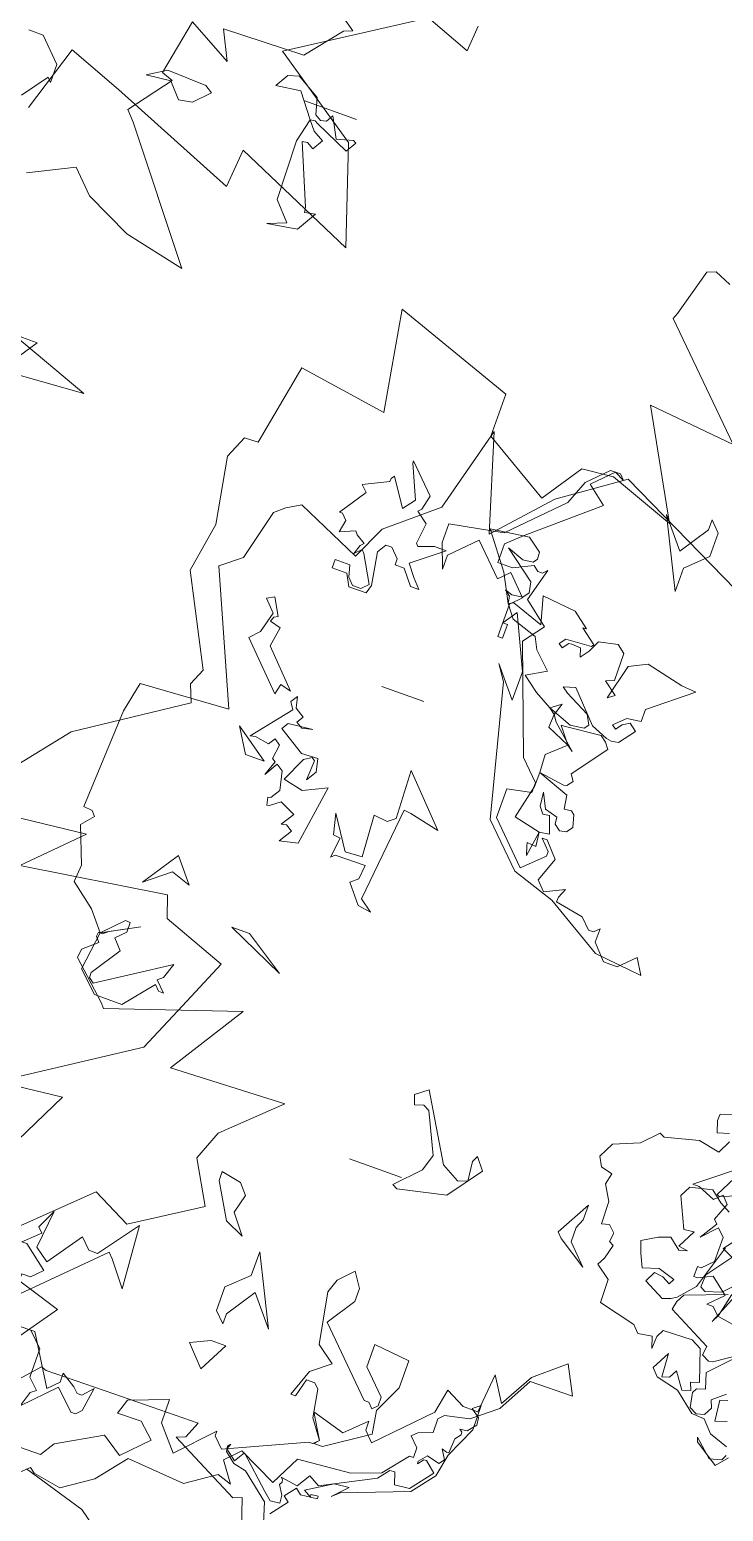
# Model space of a CAD drawing. Header units: metres. Extents: x -71 to 881, y -503 to 661.
# Drawn here: x 141.42 to 144.22, y 138.88 to 144.87 of the extents above; entities that cross this region are included whole.
import ezdxf

# ---------------------------------------------------------------- set-up
doc = ezdxf.new("R2010")
doc.units = ezdxf.units.M
doc.layers.add('ARBRE', color=100, linetype='Continuous', lineweight=13, true_color=0x00ff3f)

# ---------------------------------------------------------------- blocks, each defined once
blk = doc.blocks.new('WMF2', base_point=(0, 0.01))
at = {"color": 251, "lineweight": 0, "true_color": 0x636466}
for points in [[(154.26, -173.69), (175.85, -184.22), (183.13, -179.1), (188.97, -172.64), (192.5, -184.13), (195.26, -173.72), (200.97, -168.92), (202.85, -164.87), (210.8, -168.41), (212.43, -167.44), (213.62, -166.42), (215.13, -160.27), (217.5, -158.38), (210.72, -142.97), (221.5, -142.28), (222.26, -138.6), (222.84, -126.51), (221.75, -126.41), (221.24, -125.83), (222.46, -124.38), (220.76, -119.93), (220.93, -117.85), (217.92, -115.52), (216.01, -113.25), (211.75, -115.52), (215.09, -113.71), (215.69, -113.21), (216.23, -113.25), (216.29, -112.71), (215.78, -112.1), (217.44, -110.7), (217.53, -109.6), (213.13, -105.6), (212.64, -105.02), (197.13, -110.25), (202.88, -101.16), (188.84, -101.73), (195.03, -95.86), (196.4, -92.3), (193.55, -87.25), (201.48, -82.18), (206.17, -84.52), (217.5, -73.62), (205.76, -70.03), (212.07, -61.12)], [(202.84, -51.25), (195.1, -48.95), (190.12, -45.33)], [(52.22, -53.02), (31.88, -54.47), (45.91, -59.56)], [(49.36, -83.76), (46.84, -91.88), (40.14, -89.34), (24.4, -82.93), (24.01, -87.6), (8.81, -80.93), (12.69, -92.64), (23.58, -100.08), (8.83, -109.56), (3.27, -107.44), (3.01, -110.61)], [(172.36, -209.7), (174.37, -210.56), (175.39, -210.16), (176.98, -204.42), (177.29, -203.7), (165.65, -192.21), (176.34, -193.26), (169.52, -180.97), (177.55, -183.87), (181.35, -183.49), (184.59, -178.67), (192.69, -183.49), (192.69, -188.7), (207.51, -193.95), (205.44, -181.84), (216.23, -183.49), (218.11, -173.58), (219.76, -173.52), (220.92, -170.8), (219.49, -162.84), (220.49, -156.77), (215.08, -146.26), (215.94, -144.26), (215.12, -142.21), (227.2, -134.24), (237.13, -121.84), (221.43, -123.58), (227.53, -117.47), (210.08, -120.09), (209.21, -117.47), (201.41, -114.58), (204.04, -108.47), (206.64, -102.36), (221.47, -92.77), (213.62, -93.64), (218.84, -83.17)], [(209.88, -57.88), (205.22, -63.07), (204.55, -62.86), (196.2, -62.98), (185.71, -63.11), (186.56, -61.11), (187.58, -60.7), (178.92, -56.25), (177.9, -56.66), (174.32, -45.95)], [(46.99, -76.49), (41.75, -79.1), (39.13, -76.49), (33.51, -73.76), (26.05, -72.12), (37.25, -86.3), (38.33, -87.51), (34.61, -92.45), (35.99, -92.94), (34.69, -99.75), (29.28, -96.73), (30.97, -100.19), (21.09, -100.49), (17.67, -104.7), (16.66, -105.12), (18.28, -106.23)], [(209.67, -66.67), (207.37, -66.7), (203.77, -60.91), (202.56, -62.13), (202.58, -63.23), (200.85, -62.15), (200.24, -61.55), (199.64, -61.56), (198.56, -62.79), (199.01, -59.87), (199.61, -59.26), (200.21, -59.24), (202.55, -61.52), (206.05, -57.94), (205.47, -59.78), (204.85, -60.28), (206.1, -61.48), (206.14, -65.01), (207.85, -66.7), (209.07, -66.69)], [(207.7, -53.3), (201.85, -53.37), (200.78, -55.09), (195.57, -58.07), (193.11, -56.39), (190.24, -59.36), (192.08, -61.04), (195, -61.01), (194.41, -62.83), (189.81, -64.59), (189.77, -61.68), (187.3, -58.79), (183.33, -62.96), (183.33, -62.37), (182.1, -61.15), (172.77, -65.4), (172.29, -65.4), (171.68, -66.02), (173.43, -68.94), (169.39, -67.77), (166.98, -70.11), (166.96, -69.01), (165.85, -67.81), (160.08, -73.71), (159.5, -76.65), (157.18, -75.46), (155.35, -75.48), (154.92, -80.22), (153.06, -77.33), (150.8, -81.38), (147.91, -83.85), (147.29, -84.34), (145.55, -80.94), (150.8, -80.88), (153.05, -76.72), (155.95, -74.38), (158.86, -73.73), (159.47, -73.11), (159.44, -71.4), (161.14, -70.78), (161.73, -70.16), (160.64, -69.08), (160.62, -67.87), (161.11, -67.86), (163.5, -64.91), (166.9, -63.65), (173.36, -63.08), (175.14, -59.53), (179.8, -61.8), (181.48, -60.07), (179.75, -57.65), (181.46, -58.23), (184.95, -55.88), (192.02, -56.41), (194.9, -52.85), (198.42, -50.48), (201.82, -51.06), (202.43, -51.55), (203.66, -50.42)], [(40.86, -56.38), (43.16, -58.19), (49.01, -56.98), (47.19, -57.59), (47.19, -59.3), (49.01, -61.74), (53.04, -58.82), (53.65, -58.19), (53.04, -60.53), (50.1, -63.43), (48.41, -62.83), (46.7, -58.82), (40.86, -58.19), (39.03, -58.19), (42.55, -52.98), (43.78, -54.06), (40.86, -56.38), (40.86, -56.38)], [(156.89, -69.51), (157.43, -66.75), (159.56, -64.03), (167.3, -61.05), (168.14, -60.32), (166.54, -62.02), (168.32, -61.8), (171.36, -59.94), (170.42, -59.42), (170.47, -59.72), (169.59, -59.84), (169.56, -59.52), (171.59, -59.29), (172.31, -59.83), (173.34, -58.5), (172.64, -57.96), (174.22, -55.94)], [(174.29, -53.87), (175.3, -57.08), (178.61, -59.71), (180.18, -60.09), (181.49, -61.11), (181.56, -61.74), (181.3, -62.07), (181.53, -61.43), (180.22, -60.39), (179.42, -61.68), (175.68, -58.22), (174.72, -57.4), (173.53, -57.53), (173.65, -58.47), (174.34, -59.58), (174.13, -59.93), (174.18, -60.23), (174.45, -60.45), (172.34, -60.13), (171.33, -61.75), (169.98, -60.98), (163.78, -64.16), (162.73, -65.48), (162.11, -65.55), (161.63, -64.1), (159.84, -64.31), (157.76, -66.95), (159.09, -68.05), (159.4, -68.02), (159.94, -67.33), (159.98, -67.64), (159.15, -68.6), (157.6, -68.22), (157.12, -68.85), (157.81, -69.96), (157.22, -69.78), (156.92, -69.81), (156.81, -71.58), (156.27, -72.27), (156.3, -72.59), (156.65, -72.85), (155.79, -72.95), (154.94, -73.93), (155.05, -74.81), (156.1, -75.62), (155.22, -76.3), (155.18, -73.27), (156.89, -69.51), (156.89, -69.51)], [(171.68, -66.02), (173.31, -68.24), (173.88, -71.59), (174.47, -72.18), (175.5, -72.18), (176.09, -69.97), (176.66, -69.97), (175.5, -73.22), (173.31, -74.97), (175.5, -76.59), (176.66, -82.74), (176.09, -84.36), (174.47, -86.09), (173.31, -84.36), (173.31, -82.74), (175.5, -79.36), (168.32, -72.18), (167.74, -72.18), (167.15, -71.59), (166.58, -72.18), (166.58, -73.22), (169.36, -76), (169.36, -78.78), (164.96, -78.33), (164.96, -74.97), (166.58, -71.59), (166.11, -68.82), (171.09, -65.45), (172.15, -65.45), (171.68, -66.02), (171.68, -66.02)], [(187.57, -69.19), (189.89, -71.62), (187.57, -72.72), (185.74, -72.72), (187.57, -69.19), (187.57, -69.19)], [(211.1, -72.56), (210.01, -72.56), (208.8, -73.77), (211.73, -76.09), (212.35, -76.09), (210.51, -77.8), (211.1, -78.4), (210.01, -80.71), (210.51, -76.09), (208.8, -74.88), (205.88, -79.01), (204.66, -77.8), (203.56, -77.8), (200.04, -82.55), (199.42, -74.88), (201.73, -77.8), (202.34, -78.4), (210.51, -70.25), (210.01, -68.43), (211.1, -69.64), (211.1, -72.56), (211.1, -72.56)], [(184.65, -79.77), (186.95, -76.25), (186.95, -75.04), (188.18, -76.25), (188.18, -79.17), (185.74, -81.48), (185.74, -84.42), (181.72, -76.25), (184.65, -79.77), (184.65, -79.77)], [(139.1, -118.34), (140.49, -117.9), (140.5, -117.08), (140.06, -115.71), (138.68, -116.15)], [(138.33, -115.23), (139.13, -113.66), (141.69, -114.16), (145.74, -113.14), (146.33, -113.43), (148.12, -111.55), (151.13, -110.32), (152.08, -108.49), (151.44, -107.36), (150.04, -107.03), (150.34, -105.65), (149.29, -103.85), (149.18, -101.08), (148.29, -101.35), (147.47, -100.54), (147.61, -99.46), (147.03, -99.16), (147.51, -97.44), (147.99, -96.52), (146.26, -95.22), (146.17, -92.39), (141.64, -91.28), (140.84, -90.46), (139.13, -90.72), (138.69, -89.34), (138.63, -90.88), (138.17, -91.79), (134.57, -91.91), (133.35, -91.28), (132.09, -87.5), (133.07, -87.18), (132.73, -86.26), (133.71, -85.95), (135.09, -87.89), (135.6, -86.91), (136.47, -86.63), (136.66, -89.45), (137.77, -87.31), (136.97, -86.47), (134.21, -85.79), (131.7, -83.77), (130.11, -83.69), (128.85, -82.3), (126.54, -81.5)], [(126.24, -80.52), (126.57, -79.87), (128, -79.47), (130.14, -81.38), (129.97, -80.9), (127.04, -78.97), (125.91, -80.36)], [(127.49, -84.3), (128.86, -83.86), (129.13, -86.37), (128.24, -86.66)], [(128.66, -87.28), (130.11, -86.07), (129.76, -85.15), (130.27, -84.17), (131.22, -83.92), (132.14, -84.39), (132.47, -86.12), (132.16, -86.71), (131.17, -87.01), (131.77, -88.88), (128.43, -92.34), (131.45, -90.3), (131.93, -90.21), (132.84, -90.68), (132.69, -91.75), (138.01, -94.49), (137.8, -95.54), (137.29, -96.51), (132.41, -98.35)], [(132.02, -98.48), (132.65, -95.66), (133.11, -94.75), (131.35, -98.96)], [(130.7, -101), (133.23, -98.36), (135.1, -97.76), (135.74, -98.1), (135.68, -99.63), (133.33, -102.77)], [(134.56, -103.4), (136.24, -97.94), (137.95, -96.02), (138.58, -95.62), (139.55, -95.29), (142.04, -96.56), (141.41, -97.82), (140.33, -97.67), (139.33, -97.16), (139.01, -97.82), (141.07, -98.46), (142.94, -97.86), (143.7, -99.41), (144.2, -100.81), (142.43, -101.88), (141.01, -102.38), (139.61, -101.25), (138.63, -101.56), (139.77, -101.73), (138.66, -103.88), (139.89, -103.76), (141.57, -107.36), (140.9, -108.66), (138.27, -109.27), (136.88, -108.14), (135.58, -107.47)], [(133.89, -110.13), (137.3, -108.77), (137.63, -108.93), (136.36, -111.4)], [(18.5, -90.74), (17.84, -93.61), (20.02, -96.45), (22.98, -96.02), (22.05, -97.63), (20.72, -98), (17.93, -96.37), (17.41, -94.37), (16.65, -93.94), (15.97, -94.11), (15.49, -94.96), (14.21, -92.52), (12.21, -93.06), (11.86, -92.86), (12.6, -91.6), (16.89, -93.51), (17.23, -93.72), (17.84, -93.61), (16.91, -92.52), (15.64, -91.79), (16.37, -90.52), (17.22, -91.02), (17.83, -90.91), (14.87, -83.79), (14.78, -83.17), (13.49, -83.45), (14.87, -81.07), (17.86, -80.56), (18.47, -80.47), (16.28, -81.33), (18.28, -83.52), (18.5, -90.74), (18.5, -90.74)], [(52.41, -92.34), (50.63, -92.34), (47.94, -89.66), (47.94, -87.42), (48.41, -87.89), (50.63, -84.84)], [(193.06, -90.68), (193.06, -91.77), (190.63, -91.29), (189.54, -90.08), (190.15, -87.76), (188.32, -85.45), (190.63, -86.53), (193.06, -90.68), (193.06, -90.68)], [(30.71, -93.26), (29.79, -92.67), (31.51, -90.88), (33.12, -90.61), (34.74, -92.37), (37.69, -92.07), (35.5, -93.43), (30.71, -93.26), (30.71, -93.26)], [(132.71, -95.54), (133.58, -96.42), (134.37, -96.42), (132.71, -98.1), (134.81, -99.76), (136.47, -98.97), (136.93, -98.97), (136.93, -100.2), (136.47, -100.2), (135.25, -101.44), (135.25, -104.42), (136.12, -105.31), (137.8, -103.54), (136.47, -105.66), (136.93, -106.1), (136.12, -108.22), (136.93, -109.09), (137.8, -108.22), (139.92, -109.09), (140.71, -109.09), (134.81, -113.75)], [(132.27, -106.54), (134.81, -103.19), (131.92, -101.88)], [(123.89, -94.11), (132.71, -95.54), (132.71, -95.54)], [(12.72, -95.5), (19.16, -95.5), (12.72, -95.5), (12.72, -95.5)], [(151.83, -99.7), (151.83, -97.88), (149.53, -95.56), (153.05, -97.88), (153.66, -98.49), (151.35, -102.62), (151.35, -100.8), (151.83, -99.7), (151.83, -99.7)], [(173.74, -97.12), (171.08, -99.94), (170.47, -101.94), (172.73, -106.71), (173.49, -107.11), (174.53, -106.76), (174.92, -107.91), (173.5, -109.02), (168.96, -101.3), (166.77, -100.11), (165.62, -100.49), (165.9, -102.84), (165.52, -103.6), (164.39, -102.19), (167.39, -98.11), (173.12, -96.81), (173.74, -97.12), (173.74, -97.12)], [(173.09, -98.24), (179.55, -98.24), (173.09, -98.24), (173.09, -98.24)], [(216.62, -108.51), (216.01, -113.25), (213.7, -115.58), (213.1, -115.58), (213.1, -114.35), (214.19, -113.25), (213.1, -112.03), (215.41, -108.51), (215.41, -107.9), (214.8, -107.41), (206.64, -112.66), (207.25, -110.82), (207.86, -110.33), (206.64, -109.11), (207.25, -109.11), (207.86, -109.72), (210.77, -106.2), (214.19, -106.2), (216.62, -108.51), (216.62, -108.51)], [(194.63, -115.87), (201.7, -119.08), (199.51, -119.1), (194.63, -115.87), (194.63, -115.87)], [(208.1, -122), (210.46, -122.83), (213.34, -120.5), (210.43, -124.86), (208.1, -122), (208.1, -122)], [(190.5, -128.76), (189.64, -129.45), (189.46, -131.17), (193.19, -131.13), (193.65, -130.73), (193.32, -133.22), (194.17, -133.3), (194.78, -135.8), (192.24, -131.89), (190.15, -132.02), (190.49, -137.07), (188.78, -136.9), (187.93, -137.58), (188.18, -143.5), (182.86, -137.92), (186.5, -138.74), (187.36, -138.82), (188.57, -127.35), (187.03, -126.24), (188.66, -126.48), (190.5, -128.76), (190.5, -128.76)], [(167.53, -134.78), (172.77, -136.49), (177.52, -141.23), (181.55, -156.93), (182.76, -158.76), (179.84, -155.24), (179.84, -158.76), (182.76, -165.09), (183.97, -163.4), (183.36, -163.4), (183.36, -161.69), (183.97, -161.69), (183.97, -165.71), (182.76, -166.93), (185.07, -169.24), (186.28, -168.03), (189.83, -171.55), (192.73, -168.64), (192.73, -166.93), (193.83, -169.85), (193.83, -172.16), (187.38, -173.37), (181.55, -179.23), (180.45, -182.15), (178.13, -184.47), (176.91, -184.47), (176.31, -183.86), (177.52, -184.47), (179.84, -182.15), (177.52, -180.32), (185.07, -173.85), (186.89, -172.16), (186.89, -169.85), (185.07, -169.85), (182.76, -170.95), (182.15, -170.45), (181.55, -170.45), (181.05, -170.95), (182.15, -166.93), (179.21, -164.61), (181.05, -162.17), (176.31, -149.38), (174, -147.07), (174, -145.86), (176.91, -145.25), (176.91, -141.71), (172.29, -137.1), (169.85, -139.41), (169.85, -140.01), (171.07, -141.23), (170.45, -141.23), (168.76, -139.41), (169.85, -136.49), (168.76, -135.38), (166.44, -136.49), (166.93, -135.38), (166.93, -134.78), (163.52, -134.17), (162.29, -132.95), (161.69, -132.95), (161.08, -133.55), (161.08, -131.86), (159.38, -130.03), (157.67, -130.03), (155.85, -131.86), (154.74, -130.03), (160.6, -130.65), (167.53, -134.78), (167.53, -134.78)], [(198.96, -132.02), (199.76, -132.54), (200.36, -132.4), (199.38, -133.95), (201.26, -134.85), (202.39, -133.98), (202.72, -133.9), (202.93, -134.84), (202.59, -134.91), (201.88, -136.06), (202.37, -138.31), (203.19, -138.84), (204.17, -137.22), (203.51, -139.04), (203.93, -139.29), (203.69, -141.03), (204.43, -141.55), (204.96, -140.74), (206.69, -141.04), (207.29, -140.91), (203.63, -145.45), (204.17, -146.3), (203.66, -147.12), (203.34, -145.79), (202.2, -145.06), (202.72, -144.26), (201.92, -143.8), (200.66, -144.08), (203.6, -143.77), (204.12, -142.96), (200.96, -141), (198.96, -141.1), (198.59, -139.51), (199.36, -138.28), (199.2, -140.69), (199.61, -140.96), (200.47, -140.41), (201.83, -137.47), (199.42, -136.95), (196.65, -138.27), (197.74, -130.97), (199.93, -130.47), (198.96, -132.02), (198.96, -132.02)], [(172.09, -138.69), (172.45, -139.76), (172.53, -140.18), (171.42, -140.08), (171.62, -141.79), (170.39, -141.96), (171.14, -144.02), (171.94, -143.9), (172.54, -144.66), (172.74, -146.37), (171.85, -144.55), (170.26, -144.14), (170.19, -143.29), (169.43, -142.72), (168.61, -142.9), (168.09, -143.61), (168.48, -145.07), (168.92, -145.41), (169.79, -145.28), (170.04, -146.94), (173.91, -148.36), (170.8, -147.91), (170.41, -148.01), (169.9, -148.71), (170.41, -149.48), (167.33, -153.6), (167.88, -154.33), (168.63, -154.89), (173.09, -154.46), (173.45, -154.42), (171.93, -152.49), (171.21, -151.97), (174.13, -154.55), (174.64, -155.32), (175.4, -155.88), (172.47, -154.78), (170.8, -155.02), (170.42, -155.53), (171.04, -156.68), (174.04, -158.22), (174.74, -158.74), (173.33, -159.18), (169.98, -155.59), (167.94, -154.77), (167.31, -154.68), (166.44, -154.8), (165.01, -156.7), (165.95, -157.41), (166.73, -156.9), (167.3, -156.16), (167.79, -156.52), (166.47, -157.79), (164.8, -158.03), (164.79, -159.51), (159.94, -163.43), (161.71, -163.57), (166.28, -164.6), (168.39, -163.57), (169.49, -159.28), (168.67, -159.85), (170.32, -161.09), (169.36, -161.46), (169.4, -164.84), (170.39, -165.59), (172.66, -165.09), (173.31, -163.69), (174.06, -162.7), (174.38, -163.72), (175.5, -163.78), (175.85, -163.73), (176.42, -162.98), (176.92, -163.36), (176.35, -164.1), (173.23, -164.33), (173.04, -164.58), (174.93, -166.01), (174.5, -166.07), (176.45, -167.55), (180.59, -167.98), (179.68, -164.7), (183.52, -166.03), (184.12, -165.76), (184.28, -166.58), (184.98, -167.12), (184.09, -166.85), (182.78, -167.03), (182.25, -167.74), (182.48, -169.01), (186.32, -171.88), (184.25, -171.11), (183.02, -171.28), (182.66, -171.8), (182.73, -172.63), (184.43, -173.9), (189.08, -173.24), (185.87, -169.02), (184.12, -165.76), (182.95, -164.22), (179.83, -163.17), (179.13, -161.78), (177.11, -159.84), (179.39, -158.51), (177.45, -157.05), (175.4, -155.88), (174.19, -156.77), (174.64, -155.32), (174.73, -153.72), (171.93, -152.49), (174.04, -150.58), (173.91, -148.36), (173.97, -146.62), (174.86, -142.5), (171.62, -141.79), (172.09, -138.69), (172.09, -138.69)], [(208.87, -141.57), (204.74, -138.66), (207.06, -138.66), (208.87, -141.57), (208.87, -141.57)], [(208.96, -155.15), (209.4, -154.92), (209.63, -154.33), (208.3, -153.97), (208.67, -151.63), (204.64, -147.41), (205.96, -147.79), (206.24, -146.5), (211.37, -151.69), (210.33, -152.81), (209.63, -155.34), (210.96, -156.71), (210.11, -157.18), (208.96, -155.15), (208.96, -155.15)], [(189.52, -151.57), (194.75, -151.57), (189.52, -151.57), (189.52, -151.57)], [(203.13, -162.67), (204.93, -162.67), (204.93, -163.71), (203.13, -163.71), (202.75, -162.29), (202.01, -161.54), (200.96, -161.54), (200.21, -162.29), (202.01, -165.5), (202.37, -165.88), (203.13, -165.12), (202.75, -166.25), (202.37, -166.64), (203.5, -167.31), (203.82, -167.68), (205.6, -166.93), (205.31, -168.42), (205.98, -169.09), (206.34, -169.09), (204.18, -172.31), (204.93, -173.05), (202.01, -174.48), (202.01, -174.86), (201.7, -175.24), (199.54, -172.01), (198.43, -173.43), (200.21, -177.4), (200.21, -177.69), (197, -174.48), (197.38, -172.69), (197.76, -172.31), (196.33, -171.27), (196.63, -168.73), (196.33, -168.42), (194.53, -169.09), (193.04, -169.09), (196.63, -166.25), (195.57, -164.83), (194.53, -163.71), (195.57, -163.71), (197, -165.5), (198.12, -165.5), (198.12, -166.25), (199.17, -167.31), (199.92, -167.31), (200.59, -166.25), (199.92, -162.29), (200.21, -161.25), (202.37, -161.25), (203.13, -162.67), (203.13, -162.67)], [(167.3, -178.31), (164.99, -181.83), (164.99, -183.07), (163.76, -181.83), (163.76, -178.92), (166.2, -176.6), (166.2, -173.68), (170.22, -181.83), (167.3, -178.31), (167.3, -178.31)]]:
    blk.add_lwpolyline(points, dxfattribs=at)

msp = doc.modelspace()

# ---------------------------------------------------------------- block references
at = {"layer": 'ARBRE', "color": 251, "lineweight": 5, "true_color": 0x636466, "xscale": 0.03451886634015593, "yscale": 0.03451886634015593, "zscale": 0.03451886634015593, "rotation": 160.1685466476646}
for p in [(142.0362, 141.2595), (147.3926, 135.0145)]:
    msp.add_blockref('WMF2', p, dxfattribs=at)

doc.saveas('drawing.dxf')
